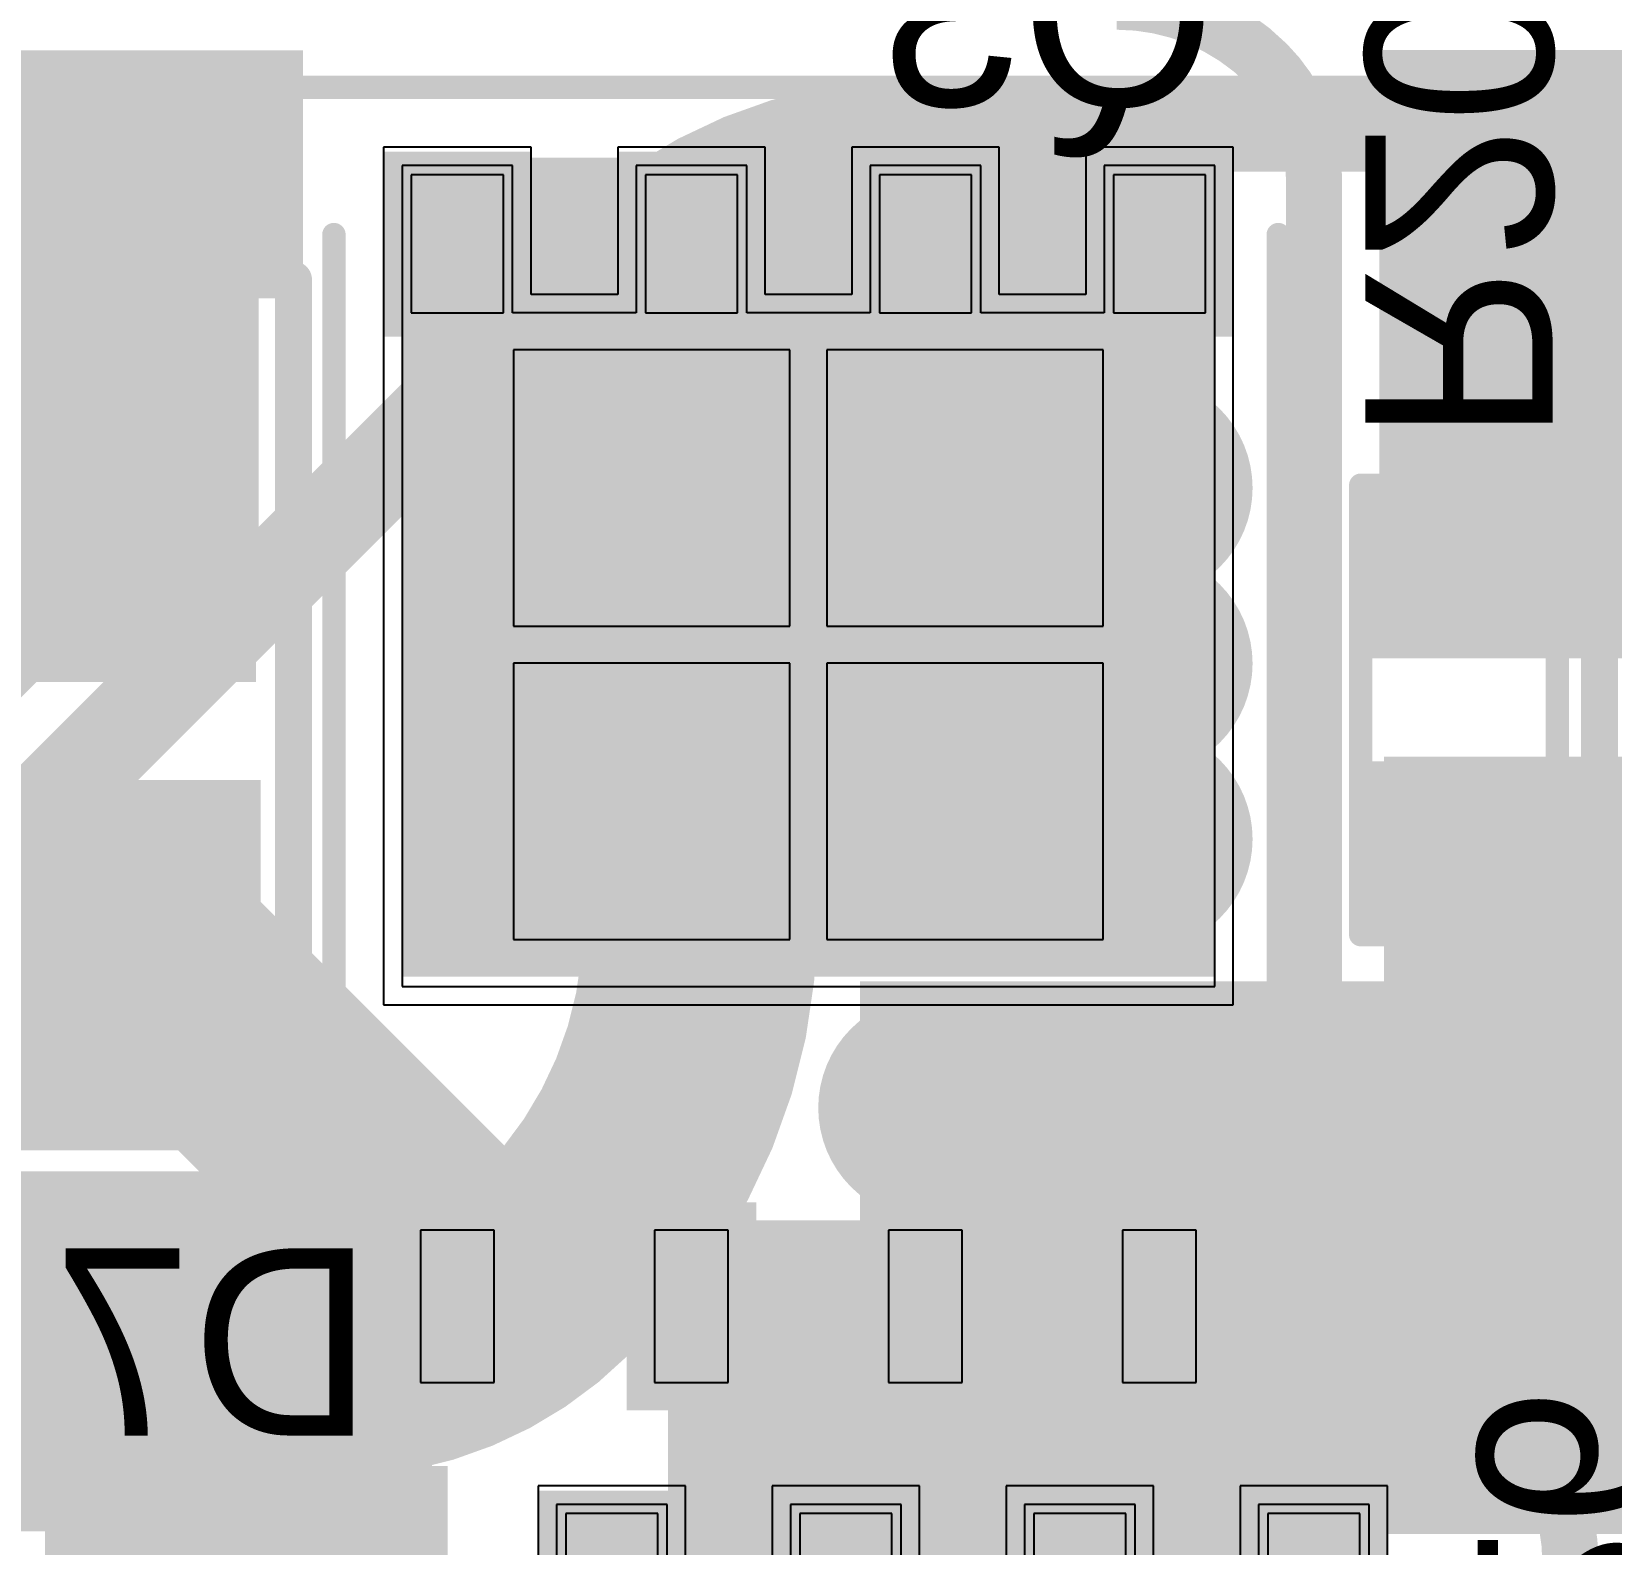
# Model space of a CAD drawing. Header units: millimetres. Extents: x 2.49 to 5.32, y 1.64 to 4.48.
# Drawn here: x 4.255 to 4.5926, y 3.4037 to 3.7269 of the extents above; entities that cross this region are included whole.
import ezdxf

# ---------------------------------------------------------------- set-up
doc = ezdxf.new("R2010")
doc.units = ezdxf.units.MM
doc.header["$MEASUREMENT"] = 0
for name, color, linetype in [('BottomLayer', 5, 'Continuous'), ('BottomOverlay', 54, 'Continuous'), ('BottomPaste', 16, 'Continuous'), ('BottomSolder', 6, 'Continuous'), ('InternalPlane1', 76, 'Continuous'), ('InternalPlane2', 16, 'Continuous'), ('Mechanical2', 216, 'Continuous'), ('MultiLayer', 9, 'Continuous'), ('TopLayer', 1, 'Continuous'), ('TopOverlay', 2, 'Continuous'), ('TopPaste', 8, 'Continuous'), ('TopSolder', 216, 'Continuous'), ('ViaHoleLayer', 16, 'Continuous')]:
    doc.layers.add(name, color=color, linetype=linetype)

# ---------------------------------------------------------------- blocks, each defined once
blk = doc.blocks.new('VT1H471MI135000CE0_15')
at = {"layer": 'TopLayer'}
for points in [[(-0.29311, -0.03445), (-0.08445, -0.03445), (-0.29311, 0.03445), (-0.08445, 0.03445)], [(0.08445, -0.03445), (0.29311, -0.03445), (0.08445, 0.03445), (0.29311, 0.03445)]]:
    blk.add_solid(points, dxfattribs=at)
at = {"layer": 'TopOverlay', "const_width": 0.005}
for points in [[(-0.26983, 0.13617), (-0.136, 0.27)], [(-0.136, 0.27), (0.26878, 0.27)]]:
    blk.add_lwpolyline(points, dxfattribs=at)
at = {"layer": 'TopOverlay', "const_width": 0.0025}
blk.add_lwpolyline([(-0.13725, 0.27, 1), (-0.13475, 0.27, 1)], format="xyb", close=True, dxfattribs=at)
blk.add_lwpolyline([(-0.13725, 0.27, 1), (-0.13475, 0.27, 1)], format="xyb", close=True, dxfattribs=at)
at = {"layer": 'TopPaste'}
for points in [[(-0.29311, -0.03445), (-0.08445, -0.03445), (-0.29311, 0.03445), (-0.08445, 0.03445)], [(0.08445, -0.03445), (0.29311, -0.03445), (0.08445, 0.03445), (0.29311, 0.03445)]]:
    blk.add_solid(points, dxfattribs=at)
at = {"layer": 'TopSolder'}
for points in [[(-0.29711, -0.03845), (-0.08045, -0.03845), (-0.29711, 0.03845), (-0.08045, 0.03845)], [(0.08045, -0.03845), (0.29711, -0.03845), (0.08045, 0.03845), (0.29711, 0.03845)]]:
    blk.add_solid(points, dxfattribs=at)
blk = doc.blocks.new('R__0603_B_48')
at = {"layer": 'BottomLayer'}
for points in [[(-0.015, -0.0175), (-0.015, 0.0175), (-0.045, -0.0175), (-0.045, 0.0175)], [(0.045, -0.0175), (0.045, 0.0175), (0.015, -0.0175), (0.015, 0.0175)]]:
    blk.add_solid(points, dxfattribs=at)
at = {"layer": 'BottomOverlay', "const_width": 0.005}
for points in [[(-0.048, 0.021), (-0.048, -0.021)], [(-0.048, 0.021), (0.048, 0.021)], [(0.048, 0.021), (0.048, -0.021)], [(-0.048, -0.021), (0.048, -0.021)]]:
    blk.add_lwpolyline(points, dxfattribs=at)
at = {"layer": 'BottomOverlay', "const_width": 0.0025}
for points in [[(-0.04925, 0.021, 1), (-0.04675, 0.021, 1)], [(-0.04925, 0.021, 1), (-0.04675, 0.021, 1)], [(0.04675, 0.021, 1), (0.04925, 0.021, 1)], [(0.04675, 0.021, 1), (0.04925, 0.021, 1)], [(-0.04925, -0.021, 1), (-0.04675, -0.021, 1)], [(-0.04925, -0.021, 1), (-0.04675, -0.021, 1)], [(0.04675, -0.021, 1), (0.04925, -0.021, 1)], [(0.04675, -0.021, 1), (0.04925, -0.021, 1)]]:
    blk.add_lwpolyline(points, format="xyb", close=True, dxfattribs=at)
at = {"layer": 'BottomPaste'}
for points in [[(-0.015, -0.0175), (-0.015, 0.0175), (-0.045, -0.0175), (-0.045, 0.0175)], [(0.045, -0.0175), (0.045, 0.0175), (0.015, -0.0175), (0.015, 0.0175)]]:
    blk.add_solid(points, dxfattribs=at)
at = {"layer": 'BottomSolder'}
for points in [[(-0.011, -0.0215), (-0.011, 0.0215), (-0.049, -0.0215), (-0.049, 0.0215)], [(0.049, -0.0215), (0.049, 0.0215), (0.011, -0.0215), (0.011, 0.0215)]]:
    blk.add_solid(points, dxfattribs=at)
blk = doc.blocks.new('8_P____TDFN_B_69')
at = {"layer": 'BottomLayer'}
for p, q in [((0.1873, 0.08681), (0.01191, 0.08681)), ((0.01191, 0.08681), (0.01191, -0.08681)), ((0.1873, 0.06319), (0.1873, 0.08681)), ((0.15581, 0.03681), (0.15581, 0.06319)), ((0.15581, 0.06319), (0.1873, 0.06319)), ((0.1873, 0.03681), (0.15581, 0.03681)), ((0.1873, 0.01319), (0.1873, 0.03681)), ((0.15581, -0.01319), (0.15581, 0.01319)), ((0.15581, 0.01319), (0.1873, 0.01319)), ((0.1873, -0.01319), (0.15581, -0.01319)), ((0.1873, -0.03681), (0.1873, -0.01319)), ((0.15581, -0.06319), (0.15581, -0.03681)), ((0.15581, -0.03681), (0.1873, -0.03681)), ((0.1873, -0.06319), (0.15581, -0.06319)), ((0.1873, -0.08681), (0.1873, -0.06319)), ((0.01191, -0.08681), (0.1873, -0.08681))]:
    blk.add_line(p, q, dxfattribs=at)
for points in [[(-0.07461, 0.06516), (-0.03819, 0.06516), (-0.07461, 0.08484), (-0.03819, 0.08484)], [(0.15474, 0.06319), (0.18624, 0.06319), (0.15474, 0.08681), (0.18624, 0.08681)], [(-0.07461, 0.01516), (-0.03819, 0.01516), (-0.07461, 0.03484), (-0.03819, 0.03484)], [(0.15474, 0.01319), (0.18624, 0.01319), (0.15474, 0.03681), (0.18624, 0.03681)], [(0.15474, -0.03681), (0.18624, -0.03681), (0.15474, -0.01319), (0.18624, -0.01319)], [(-0.07461, -0.03484), (-0.03819, -0.03484), (-0.07461, -0.01516), (-0.03819, -0.01516)], [(0.15474, -0.08681), (0.18624, -0.08681), (0.15474, -0.06319), (0.18624, -0.06319)], [(-0.07461, -0.08484), (-0.03819, -0.08484), (-0.07461, -0.06516), (-0.03819, -0.06516)]]:
    blk.add_solid(points, dxfattribs=at)
at = {"layer": 'BottomOverlay', "const_width": 0.005}
for points in [[(-0.05974, 0.10138), (0.17254, 0.10138)], [(-0.05974, -0.10038), (0.17254, -0.10038)]]:
    blk.add_lwpolyline(points, dxfattribs=at)
at = {"layer": 'BottomOverlay'}
for points, const_width in [([(-0.06099, 0.10138, 1), (-0.05849, 0.10138, 1)], 0.0025), ([(0.17129, 0.10138, 1), (0.17379, 0.10138, 1)], 0.0025), ([(-0.07206, -0.094, 1), (-0.07994, -0.094, 1)], 0.00787), ([(-0.08191, -0.094, 1), (-0.07797, -0.094, 1)], 0.00394), ([(-0.07403, -0.094, 1), (-0.07009, -0.094, 1)], 0.00394), ([(-0.06099, -0.10038, 1), (-0.05849, -0.10038, 1)], 0.0025), ([(0.17129, -0.10038, 1), (0.17379, -0.10038, 1)], 0.0025)]:
    blk.add_lwpolyline(points, format="xyb", close=True, dxfattribs=dict(at, const_width=const_width))
at = {"layer": 'BottomPaste'}
for p, q in [((0.18533, 0.08484), (0.15581, 0.08484)), ((0.15581, 0.08484), (0.15581, 0.06516)), ((0.18533, 0.06516), (0.18533, 0.08484)), ((-0.04016, 0.08287), (-0.07264, 0.08287)), ((-0.07264, 0.08287), (-0.07264, 0.06713)), ((-0.04016, 0.06713), (-0.04016, 0.08287)), ((-0.07264, 0.06713), (-0.04016, 0.06713)), ((0.15581, 0.06516), (0.18533, 0.06516)), ((0.081, 0.06299), (0.02195, 0.06299)), ((0.02195, 0.06299), (0.02195, 0.00394)), ((0.081, 0.00394), (0.081, 0.06299)), ((0.14793, 0.06299), (0.08888, 0.06299)), ((0.08888, 0.06299), (0.08888, 0.00394)), ((0.14793, 0.00394), (0.14793, 0.06299)), ((0.18533, 0.03484), (0.15581, 0.03484)), ((0.15581, 0.03484), (0.15581, 0.01516)), ((0.18533, 0.01516), (0.18533, 0.03484)), ((-0.04016, 0.03287), (-0.07264, 0.03287)), ((-0.07264, 0.03287), (-0.07264, 0.01713)), ((-0.04016, 0.01713), (-0.04016, 0.03287)), ((-0.07264, 0.01713), (-0.04016, 0.01713)), ((0.15581, 0.01516), (0.18533, 0.01516)), ((0.02195, 0.00394), (0.081, 0.00394)), ((0.08888, 0.00394), (0.14793, 0.00394)), ((0.081, -0.00394), (0.02195, -0.00394)), ((0.02195, -0.00394), (0.02195, -0.06299)), ((0.081, -0.06299), (0.081, -0.00394)), ((0.14793, -0.00394), (0.08888, -0.00394)), ((0.08888, -0.00394), (0.08888, -0.06299)), ((0.14793, -0.06299), (0.14793, -0.00394)), ((0.18533, -0.01516), (0.15581, -0.01516)), ((0.15581, -0.01516), (0.15581, -0.03484)), ((0.18533, -0.03484), (0.18533, -0.01516)), ((-0.04016, -0.01713), (-0.07264, -0.01713)), ((-0.07264, -0.01713), (-0.07264, -0.03287)), ((-0.04016, -0.03287), (-0.04016, -0.01713)), ((-0.07264, -0.03287), (-0.04016, -0.03287)), ((0.15581, -0.03484), (0.18533, -0.03484)), ((0.02195, -0.06299), (0.081, -0.06299)), ((0.08888, -0.06299), (0.14793, -0.06299)), ((-0.04016, -0.06713), (-0.07264, -0.06713)), ((-0.07264, -0.06713), (-0.07264, -0.08287)), ((-0.04016, -0.08287), (-0.04016, -0.06713)), ((0.18533, -0.06516), (0.15581, -0.06516)), ((0.15581, -0.06516), (0.15581, -0.08484)), ((0.18533, -0.08484), (0.18533, -0.06516)), ((-0.07264, -0.08287), (-0.04016, -0.08287)), ((0.15581, -0.08484), (0.18533, -0.08484))]:
    blk.add_line(p, q, dxfattribs=at)
at = {"layer": 'BottomSolder'}
for p, q in [((0.19124, 0.09075), (0.00797, 0.09075)), ((0.00797, 0.09075), (0.00797, -0.09075)), ((0.19124, 0.05925), (0.19124, 0.09075)), ((0.15974, 0.04075), (0.15974, 0.05925)), ((0.15974, 0.05925), (0.19124, 0.05925)), ((0.19124, 0.04075), (0.15974, 0.04075)), ((0.19124, 0.00925), (0.19124, 0.04075)), ((0.15974, -0.00925), (0.15974, 0.00925)), ((0.15974, 0.00925), (0.19124, 0.00925)), ((0.19124, -0.00925), (0.15974, -0.00925)), ((0.19124, -0.04075), (0.19124, -0.00925)), ((0.15974, -0.05925), (0.15974, -0.04075)), ((0.15974, -0.04075), (0.19124, -0.04075)), ((0.19124, -0.05925), (0.15974, -0.05925)), ((0.19124, -0.09075), (0.19124, -0.05925)), ((0.00797, -0.09075), (0.19124, -0.09075))]:
    blk.add_line(p, q, dxfattribs=at)
for points in [[(-0.07861, 0.06116), (-0.03419, 0.06116), (-0.07861, 0.08884), (-0.03419, 0.08884)], [(0.15074, 0.05919), (0.19024, 0.05919), (0.15074, 0.09081), (0.19024, 0.09081)], [(0.15074, 0.00919), (0.19024, 0.00919), (0.15074, 0.04081), (0.19024, 0.04081)], [(-0.07861, 0.01116), (-0.03419, 0.01116), (-0.07861, 0.03884), (-0.03419, 0.03884)], [(0.15074, -0.04081), (0.19024, -0.04081), (0.15074, -0.00919), (0.19024, -0.00919)], [(-0.07861, -0.03884), (-0.03419, -0.03884), (-0.07861, -0.01116), (-0.03419, -0.01116)], [(0.15074, -0.09081), (0.19024, -0.09081), (0.15074, -0.05919), (0.19024, -0.05919)], [(-0.07861, -0.08884), (-0.03419, -0.08884), (-0.07861, -0.06116), (-0.03419, -0.06116)]]:
    blk.add_solid(points, dxfattribs=at)
blk = doc.blocks.new('8_P____TDFN_B_71')
at = {"layer": 'BottomLayer'}
for p, q in [((0.1873, 0.08681), (0.01191, 0.08681)), ((0.01191, 0.08681), (0.01191, -0.08681)), ((0.1873, 0.06319), (0.1873, 0.08681)), ((0.15581, 0.03681), (0.15581, 0.06319)), ((0.15581, 0.06319), (0.1873, 0.06319)), ((0.1873, 0.03681), (0.15581, 0.03681)), ((0.1873, 0.01319), (0.1873, 0.03681)), ((0.15581, -0.01319), (0.15581, 0.01319)), ((0.15581, 0.01319), (0.1873, 0.01319)), ((0.1873, -0.01319), (0.15581, -0.01319)), ((0.1873, -0.03681), (0.1873, -0.01319)), ((0.15581, -0.06319), (0.15581, -0.03681)), ((0.15581, -0.03681), (0.1873, -0.03681)), ((0.1873, -0.06319), (0.15581, -0.06319)), ((0.1873, -0.08681), (0.1873, -0.06319)), ((0.01191, -0.08681), (0.1873, -0.08681))]:
    blk.add_line(p, q, dxfattribs=at)
for points in [[(-0.07461, 0.06516), (-0.03819, 0.06516), (-0.07461, 0.08484), (-0.03819, 0.08484)], [(0.15474, 0.06319), (0.18624, 0.06319), (0.15474, 0.08681), (0.18624, 0.08681)], [(-0.07461, 0.01516), (-0.03819, 0.01516), (-0.07461, 0.03484), (-0.03819, 0.03484)], [(0.15474, 0.01319), (0.18624, 0.01319), (0.15474, 0.03681), (0.18624, 0.03681)], [(0.15474, -0.03681), (0.18624, -0.03681), (0.15474, -0.01319), (0.18624, -0.01319)], [(-0.07461, -0.03484), (-0.03819, -0.03484), (-0.07461, -0.01516), (-0.03819, -0.01516)], [(0.15474, -0.08681), (0.18624, -0.08681), (0.15474, -0.06319), (0.18624, -0.06319)], [(-0.07461, -0.08484), (-0.03819, -0.08484), (-0.07461, -0.06516), (-0.03819, -0.06516)]]:
    blk.add_solid(points, dxfattribs=at)
at = {"layer": 'BottomOverlay', "const_width": 0.005}
for points in [[(-0.05974, 0.10138), (0.17254, 0.10138)], [(-0.05974, -0.10038), (0.17254, -0.10038)]]:
    blk.add_lwpolyline(points, dxfattribs=at)
at = {"layer": 'BottomOverlay'}
for points, const_width in [([(-0.06099, 0.10138, 1), (-0.05849, 0.10138, 1)], 0.0025), ([(0.17129, 0.10138, 1), (0.17379, 0.10138, 1)], 0.0025), ([(-0.07206, -0.094, 1), (-0.07994, -0.094, 1)], 0.00787), ([(-0.08191, -0.094, 1), (-0.07797, -0.094, 1)], 0.00394), ([(-0.07403, -0.094, 1), (-0.07009, -0.094, 1)], 0.00394), ([(-0.06099, -0.10038, 1), (-0.05849, -0.10038, 1)], 0.0025), ([(0.17129, -0.10038, 1), (0.17379, -0.10038, 1)], 0.0025)]:
    blk.add_lwpolyline(points, format="xyb", close=True, dxfattribs=dict(at, const_width=const_width))
at = {"layer": 'BottomPaste'}
for p, q in [((0.18533, 0.08484), (0.15581, 0.08484)), ((0.15581, 0.08484), (0.15581, 0.06516)), ((0.18533, 0.06516), (0.18533, 0.08484)), ((-0.04016, 0.08287), (-0.07264, 0.08287)), ((-0.07264, 0.08287), (-0.07264, 0.06713)), ((-0.04016, 0.06713), (-0.04016, 0.08287)), ((-0.07264, 0.06713), (-0.04016, 0.06713)), ((0.15581, 0.06516), (0.18533, 0.06516)), ((0.081, 0.06299), (0.02195, 0.06299)), ((0.02195, 0.06299), (0.02195, 0.00394)), ((0.081, 0.00394), (0.081, 0.06299)), ((0.14793, 0.06299), (0.08888, 0.06299)), ((0.08888, 0.06299), (0.08888, 0.00394)), ((0.14793, 0.00394), (0.14793, 0.06299)), ((0.18533, 0.03484), (0.15581, 0.03484)), ((0.15581, 0.03484), (0.15581, 0.01516)), ((0.18533, 0.01516), (0.18533, 0.03484)), ((-0.04016, 0.03287), (-0.07264, 0.03287)), ((-0.07264, 0.03287), (-0.07264, 0.01713)), ((-0.04016, 0.01713), (-0.04016, 0.03287)), ((-0.07264, 0.01713), (-0.04016, 0.01713)), ((0.15581, 0.01516), (0.18533, 0.01516)), ((0.02195, 0.00394), (0.081, 0.00394)), ((0.08888, 0.00394), (0.14793, 0.00394)), ((0.081, -0.00394), (0.02195, -0.00394)), ((0.02195, -0.00394), (0.02195, -0.06299)), ((0.081, -0.06299), (0.081, -0.00394)), ((0.14793, -0.00394), (0.08888, -0.00394)), ((0.08888, -0.00394), (0.08888, -0.06299)), ((0.14793, -0.06299), (0.14793, -0.00394)), ((0.18533, -0.01516), (0.15581, -0.01516)), ((0.15581, -0.01516), (0.15581, -0.03484)), ((0.18533, -0.03484), (0.18533, -0.01516)), ((-0.04016, -0.01713), (-0.07264, -0.01713)), ((-0.07264, -0.01713), (-0.07264, -0.03287)), ((-0.04016, -0.03287), (-0.04016, -0.01713)), ((-0.07264, -0.03287), (-0.04016, -0.03287)), ((0.15581, -0.03484), (0.18533, -0.03484)), ((0.02195, -0.06299), (0.081, -0.06299)), ((0.08888, -0.06299), (0.14793, -0.06299)), ((-0.04016, -0.06713), (-0.07264, -0.06713)), ((-0.07264, -0.06713), (-0.07264, -0.08287)), ((-0.04016, -0.08287), (-0.04016, -0.06713)), ((0.18533, -0.06516), (0.15581, -0.06516)), ((0.15581, -0.06516), (0.15581, -0.08484)), ((0.18533, -0.08484), (0.18533, -0.06516)), ((-0.07264, -0.08287), (-0.04016, -0.08287)), ((0.15581, -0.08484), (0.18533, -0.08484))]:
    blk.add_line(p, q, dxfattribs=at)
at = {"layer": 'BottomSolder'}
for p, q in [((0.19124, 0.09075), (0.00797, 0.09075)), ((0.00797, 0.09075), (0.00797, -0.09075)), ((0.19124, 0.05925), (0.19124, 0.09075)), ((0.15974, 0.04075), (0.15974, 0.05925)), ((0.15974, 0.05925), (0.19124, 0.05925)), ((0.19124, 0.04075), (0.15974, 0.04075)), ((0.19124, 0.00925), (0.19124, 0.04075)), ((0.15974, -0.00925), (0.15974, 0.00925)), ((0.15974, 0.00925), (0.19124, 0.00925)), ((0.19124, -0.00925), (0.15974, -0.00925)), ((0.19124, -0.04075), (0.19124, -0.00925)), ((0.15974, -0.05925), (0.15974, -0.04075)), ((0.15974, -0.04075), (0.19124, -0.04075)), ((0.19124, -0.05925), (0.15974, -0.05925)), ((0.19124, -0.09075), (0.19124, -0.05925)), ((0.00797, -0.09075), (0.19124, -0.09075))]:
    blk.add_line(p, q, dxfattribs=at)
for points in [[(-0.07861, 0.06116), (-0.03419, 0.06116), (-0.07861, 0.08884), (-0.03419, 0.08884)], [(0.15074, 0.05919), (0.19024, 0.05919), (0.15074, 0.09081), (0.19024, 0.09081)], [(0.15074, 0.00919), (0.19024, 0.00919), (0.15074, 0.04081), (0.19024, 0.04081)], [(-0.07861, 0.01116), (-0.03419, 0.01116), (-0.07861, 0.03884), (-0.03419, 0.03884)], [(0.15074, -0.04081), (0.19024, -0.04081), (0.15074, -0.00919), (0.19024, -0.00919)], [(-0.07861, -0.03884), (-0.03419, -0.03884), (-0.07861, -0.01116), (-0.03419, -0.01116)], [(0.15074, -0.09081), (0.19024, -0.09081), (0.15074, -0.05919), (0.19024, -0.05919)], [(-0.07861, -0.08884), (-0.03419, -0.08884), (-0.07861, -0.06116), (-0.03419, -0.06116)]]:
    blk.add_solid(points, dxfattribs=at)
blk = doc.blocks.new('SOD_123W_B_80')
at = {"layer": 'BottomLayer'}
for points in [[(-0.08465, -0.02953), (-0.02559, -0.02953), (-0.08465, 0.02953), (-0.02559, 0.02953)], [(0.02559, -0.02953), (0.08465, -0.02953), (0.02559, 0.02953), (0.08465, 0.02953)]]:
    blk.add_solid(points, dxfattribs=at)
at = {"layer": 'BottomOverlay', "const_width": 0.00787}
for points in [[(-0.09112, 0.04), (-0.09112, -0.041)], [(-0.09112, 0.04), (0.09088, 0.04)], [(0.09088, 0.04), (0.09088, -0.041)], [(-0.09112, -0.041), (0.09088, -0.041)]]:
    blk.add_lwpolyline(points, dxfattribs=at)
at = {"layer": 'BottomOverlay', "const_width": 0.00394}
for points in [[(-0.09309, 0.04, 1), (-0.08915, 0.04, 1)], [(-0.09309, 0.04, 1), (-0.08915, 0.04, 1)], [(0.08891, 0.04, 1), (0.09285, 0.04, 1)], [(0.08891, 0.04, 1), (0.09285, 0.04, 1)], [(-0.09309, -0.041, 1), (-0.08915, -0.041, 1)], [(-0.09309, -0.041, 1), (-0.08915, -0.041, 1)], [(0.08891, -0.041, 1), (0.09285, -0.041, 1)], [(0.08891, -0.041, 1), (0.09285, -0.041, 1)]]:
    blk.add_lwpolyline(points, format="xyb", close=True, dxfattribs=at)
at = {"layer": 'BottomOverlay'}
blk.add_solid([(0.09088, -0.043), (0.13988, -0.043), (0.09088, 0.043), (0.13988, 0.043)], dxfattribs=at)
at = {"layer": 'BottomPaste'}
for points in [[(-0.08465, -0.02953), (-0.02559, -0.02953), (-0.08465, 0.02953), (-0.02559, 0.02953)], [(0.02559, -0.02953), (0.08465, -0.02953), (0.02559, 0.02953), (0.08465, 0.02953)]]:
    blk.add_solid(points, dxfattribs=at)
at = {"layer": 'BottomSolder'}
for points in [[(-0.08865, -0.03353), (-0.02159, -0.03353), (-0.08865, 0.03353), (-0.02159, 0.03353)], [(0.02159, -0.03353), (0.08865, -0.03353), (0.02159, 0.03353), (0.08865, 0.03353)]]:
    blk.add_solid(points, dxfattribs=at)
blk = doc.blocks.new('SOD_123W_B_83')
at = {"layer": 'BottomLayer'}
for points in [[(-0.08465, -0.02953), (-0.02559, -0.02953), (-0.08465, 0.02953), (-0.02559, 0.02953)], [(0.02559, -0.02953), (0.08465, -0.02953), (0.02559, 0.02953), (0.08465, 0.02953)]]:
    blk.add_solid(points, dxfattribs=at)
at = {"layer": 'BottomOverlay', "const_width": 0.00787}
for points in [[(-0.09112, 0.04), (-0.09112, -0.041)], [(-0.09112, 0.04), (0.09088, 0.04)], [(0.09088, 0.04), (0.09088, -0.041)], [(-0.09112, -0.041), (0.09088, -0.041)]]:
    blk.add_lwpolyline(points, dxfattribs=at)
at = {"layer": 'BottomOverlay', "const_width": 0.00394}
for points in [[(-0.09309, 0.04, 1), (-0.08915, 0.04, 1)], [(-0.09309, 0.04, 1), (-0.08915, 0.04, 1)], [(0.08891, 0.04, 1), (0.09285, 0.04, 1)], [(0.08891, 0.04, 1), (0.09285, 0.04, 1)], [(-0.09309, -0.041, 1), (-0.08915, -0.041, 1)], [(-0.09309, -0.041, 1), (-0.08915, -0.041, 1)], [(0.08891, -0.041, 1), (0.09285, -0.041, 1)], [(0.08891, -0.041, 1), (0.09285, -0.041, 1)]]:
    blk.add_lwpolyline(points, format="xyb", close=True, dxfattribs=at)
at = {"layer": 'BottomOverlay'}
blk.add_solid([(0.09088, -0.04292), (0.13988, -0.04292), (0.09088, 0.04308), (0.13988, 0.04308)], dxfattribs=at)
at = {"layer": 'BottomPaste'}
for points in [[(-0.08465, -0.02953), (-0.02559, -0.02953), (-0.08465, 0.02953), (-0.02559, 0.02953)], [(0.02559, -0.02953), (0.08465, -0.02953), (0.02559, 0.02953), (0.08465, 0.02953)]]:
    blk.add_solid(points, dxfattribs=at)
at = {"layer": 'BottomSolder'}
for points in [[(-0.08865, -0.03353), (-0.02159, -0.03353), (-0.08865, 0.03353), (-0.02159, 0.03353)], [(0.02159, -0.03353), (0.08865, -0.03353), (0.02159, 0.03353), (0.08865, 0.03353)]]:
    blk.add_solid(points, dxfattribs=at)
blk = doc.blocks.new('SOD_123W_B_84')
at = {"layer": 'BottomLayer'}
for points in [[(-0.08465, -0.02953), (-0.02559, -0.02953), (-0.08465, 0.02953), (-0.02559, 0.02953)], [(0.02559, -0.02953), (0.08465, -0.02953), (0.02559, 0.02953), (0.08465, 0.02953)]]:
    blk.add_solid(points, dxfattribs=at)
at = {"layer": 'BottomOverlay', "const_width": 0.00787}
for points in [[(-0.09112, 0.04), (-0.09112, -0.041)], [(-0.09112, 0.04), (0.09088, 0.04)], [(0.09088, 0.04), (0.09088, -0.041)], [(-0.09112, -0.041), (0.09088, -0.041)]]:
    blk.add_lwpolyline(points, dxfattribs=at)
at = {"layer": 'BottomOverlay', "const_width": 0.00394}
for points in [[(-0.09309, 0.04, 1), (-0.08915, 0.04, 1)], [(-0.09309, 0.04, 1), (-0.08915, 0.04, 1)], [(0.08891, 0.04, 1), (0.09285, 0.04, 1)], [(0.08891, 0.04, 1), (0.09285, 0.04, 1)], [(-0.09309, -0.041, 1), (-0.08915, -0.041, 1)], [(-0.09309, -0.041, 1), (-0.08915, -0.041, 1)], [(0.08891, -0.041, 1), (0.09285, -0.041, 1)], [(0.08891, -0.041, 1), (0.09285, -0.041, 1)]]:
    blk.add_lwpolyline(points, format="xyb", close=True, dxfattribs=at)
at = {"layer": 'BottomOverlay'}
blk.add_solid([(0.09088, -0.043), (0.13988, -0.043), (0.09088, 0.043), (0.13988, 0.043)], dxfattribs=at)
at = {"layer": 'BottomPaste'}
for points in [[(-0.08465, -0.02953), (-0.02559, -0.02953), (-0.08465, 0.02953), (-0.02559, 0.02953)], [(0.02559, -0.02953), (0.08465, -0.02953), (0.02559, 0.02953), (0.08465, 0.02953)]]:
    blk.add_solid(points, dxfattribs=at)
at = {"layer": 'BottomSolder'}
for points in [[(-0.08865, -0.03353), (-0.02159, -0.03353), (-0.08865, 0.03353), (-0.02159, 0.03353)], [(0.02159, -0.03353), (0.08865, -0.03353), (0.02159, 0.03353), (0.08865, 0.03353)]]:
    blk.add_solid(points, dxfattribs=at)

msp = doc.modelspace()

# ---------------------------------------------------------------- linework, layer by layer
at = {"layer": 'BottomLayer', "const_width": 0.012}
for points in [[(4.48688, 3.7333, -0.198912), (4.519, 3.72)], [(4.519, 3.72, -0.198912), (4.529, 3.69586)], [(4.54031, 3.47669, -0.198912), (4.529, 3.504)], [(4.55748, 3.45952, -0.005107), (4.55877, 3.4582)], [(4.55877, 3.4582, -0.049153), (4.56976, 3.44424)], [(4.56976, 3.44424, -0.143094), (4.584, 3.39549)]]:
    msp.add_lwpolyline(points, format="xyb", dxfattribs=at)
at = {"layer": 'BottomLayer'}
for points, const_width in [([(4.516, 3.72, 1), (4.522, 3.72, 1)], 0.006), ([(4.516, 3.72, 1), (4.522, 3.72, 1)], 0.006), ([(4.27809, 3.68746, 1), (4.28991, 3.68746, 1)], 0.01181), ([(4.526, 3.69586, 1), (4.532, 3.69586, 1)], 0.006), ([(4.526, 3.69586, 1), (4.532, 3.69586, 1)], 0.006), ([(4.39071, 3.62941, 1), (4.40252, 3.62941, 1)], 0.01181), ([(4.4225, 3.62941, 1), (4.43431, 3.62941, 1)], 0.01181), ([(4.45429, 3.62941, 1), (4.46611, 3.62941, 1)], 0.01181), ([(4.48609, 3.62941, 1), (4.4979, 3.62941, 1)], 0.01181), ([(4.39071, 3.59191, 1), (4.40252, 3.59191, 1)], 0.01181), ([(4.4225, 3.59191, 1), (4.43431, 3.59191, 1)], 0.01181), ([(4.45429, 3.59191, 1), (4.46611, 3.59191, 1)], 0.01181), ([(4.48609, 3.59191, 1), (4.4979, 3.59191, 1)], 0.01181), ([(4.39071, 3.55441, 1), (4.40252, 3.55441, 1)], 0.01181), ([(4.4225, 3.55441, 1), (4.43431, 3.55441, 1)], 0.01181), ([(4.45429, 3.55441, 1), (4.46611, 3.55441, 1)], 0.01181), ([(4.48609, 3.55441, 1), (4.4979, 3.55441, 1)], 0.01181), ([(4.26922, 3.52788, 1), (4.29422, 3.52788, 1)], 0.025), ([(4.44109, 3.497, 1), (4.45291, 3.497, 1)], 0.01181), ([(4.46859, 3.497, 1), (4.48041, 3.497, 1)], 0.01181), ([(4.49609, 3.496, 1), (4.50791, 3.496, 1)], 0.01181), ([(4.526, 3.504, 1), (4.532, 3.504, 1)], 0.006), ([(4.526, 3.504, 1), (4.532, 3.504, 1)], 0.006), ([(4.53731, 3.47669, 1), (4.54331, 3.47669, 1)], 0.006), ([(4.53731, 3.47669, 1), (4.54331, 3.47669, 1)], 0.006), ([(4.3425, 3.4546, 1), (4.3675, 3.4546, 1)], 0.025), ([(4.55448, 3.45952, 1), (4.56048, 3.45952, 1)], 0.006), ([(4.55448, 3.45952, 1), (4.56048, 3.45952, 1)], 0.006), ([(4.55577, 3.4582, 1), (4.56177, 3.4582, 1)], 0.006), ([(4.55577, 3.4582, 1), (4.56177, 3.4582, 1)], 0.006), ([(4.56676, 3.44424, 1), (4.57276, 3.44424, 1)], 0.006), ([(4.56676, 3.44424, 1), (4.57276, 3.44424, 1)], 0.006)]:
    msp.add_lwpolyline(points, format="xyb", close=True, dxfattribs=dict(at, const_width=const_width))
for points, const_width in [([(4.529, 3.504), (4.529, 3.69586)], 0.012), ([(4.28172, 3.52788), (4.355, 3.4546)], 0.05), ([(4.54031, 3.47669), (4.55748, 3.45952)], 0.012)]:
    msp.add_lwpolyline(points, dxfattribs=dict(at, const_width=const_width))
for points in [[(4.543, 3.593), (4.6694, 3.593), (4.543, 3.723), (4.6694, 3.723)], [(4.183, 3.588), (4.303, 3.588), (4.183, 3.715), (4.303, 3.715)], [(4.33419, 3.525), (4.508, 3.525), (4.33419, 3.7), (4.508, 3.7)], [(4.544, 3.497), (4.667, 3.497), (4.544, 3.572), (4.667, 3.572)], [(4.185, 3.496), (4.304, 3.496), (4.185, 3.567), (4.304, 3.567)], [(4.391, 3.368), (4.519, 3.368), (4.391, 3.473), (4.519, 3.473)]]:
    msp.add_solid(points, dxfattribs=at)
at = {"layer": 'BottomSolder', "const_width": 0.01581}
for points in [[(4.27609, 3.68746, 1), (4.29191, 3.68746, 1)], [(4.38871, 3.62941, 1), (4.40452, 3.62941, 1)], [(4.4205, 3.62941, 1), (4.43631, 3.62941, 1)], [(4.45229, 3.62941, 1), (4.46811, 3.62941, 1)], [(4.48409, 3.62941, 1), (4.4999, 3.62941, 1)], [(4.38871, 3.59191, 1), (4.40452, 3.59191, 1)], [(4.4205, 3.59191, 1), (4.43631, 3.59191, 1)], [(4.45229, 3.59191, 1), (4.46811, 3.59191, 1)], [(4.48409, 3.59191, 1), (4.4999, 3.59191, 1)], [(4.38871, 3.55441, 1), (4.40452, 3.55441, 1)], [(4.4205, 3.55441, 1), (4.43631, 3.55441, 1)], [(4.45229, 3.55441, 1), (4.46811, 3.55441, 1)], [(4.48409, 3.55441, 1), (4.4999, 3.55441, 1)], [(4.43909, 3.497, 1), (4.45491, 3.497, 1)], [(4.46659, 3.497, 1), (4.48241, 3.497, 1)], [(4.49409, 3.496, 1), (4.50991, 3.496, 1)]]:
    msp.add_lwpolyline(points, format="xyb", close=True, dxfattribs=at)
at = {"layer": 'InternalPlane1', "const_width": 0.02391}
for points in [[(4.27205, 3.68746, 1), (4.29595, 3.68746, 1)], [(4.43505, 3.497, 1), (4.45895, 3.497, 1)], [(4.46255, 3.497, 1), (4.48645, 3.497, 1)], [(4.49005, 3.496, 1), (4.51395, 3.496, 1)]]:
    msp.add_lwpolyline(points, format="xyb", close=True, dxfattribs=at)
at = {"layer": 'InternalPlane2', "const_width": 0.02391}
for points in [[(4.27205, 3.68746, 1), (4.29595, 3.68746, 1)], [(4.38466, 3.62941, 1), (4.40857, 3.62941, 1)], [(4.41645, 3.62941, 1), (4.44036, 3.62941, 1)], [(4.44825, 3.62941, 1), (4.47215, 3.62941, 1)], [(4.48004, 3.62941, 1), (4.50394, 3.62941, 1)], [(4.38466, 3.59191, 1), (4.40857, 3.59191, 1)], [(4.41645, 3.59191, 1), (4.44036, 3.59191, 1)], [(4.44825, 3.59191, 1), (4.47215, 3.59191, 1)], [(4.48004, 3.59191, 1), (4.50394, 3.59191, 1)], [(4.38466, 3.55441, 1), (4.40857, 3.55441, 1)], [(4.41645, 3.55441, 1), (4.44036, 3.55441, 1)], [(4.44825, 3.55441, 1), (4.47215, 3.55441, 1)], [(4.48004, 3.55441, 1), (4.50394, 3.55441, 1)]]:
    msp.add_lwpolyline(points, format="xyb", close=True, dxfattribs=at)
at = {"layer": 'Mechanical2', "const_width": 0.015}
msp.add_lwpolyline([(5.30364, 3.062, 1), (2.50836, 3.062, 1)], format="xyb", close=True, dxfattribs=at)
at = {"layer": 'MultiLayer', "const_width": 0.01181}
for points in [[(4.27809, 3.68746, 1), (4.28991, 3.68746, 1)], [(4.39071, 3.62941, 1), (4.40252, 3.62941, 1)], [(4.4225, 3.62941, 1), (4.43431, 3.62941, 1)], [(4.45429, 3.62941, 1), (4.46611, 3.62941, 1)], [(4.48609, 3.62941, 1), (4.4979, 3.62941, 1)], [(4.39071, 3.59191, 1), (4.40252, 3.59191, 1)], [(4.4225, 3.59191, 1), (4.43431, 3.59191, 1)], [(4.45429, 3.59191, 1), (4.46611, 3.59191, 1)], [(4.48609, 3.59191, 1), (4.4979, 3.59191, 1)], [(4.39071, 3.55441, 1), (4.40252, 3.55441, 1)], [(4.4225, 3.55441, 1), (4.43431, 3.55441, 1)], [(4.45429, 3.55441, 1), (4.46611, 3.55441, 1)], [(4.48609, 3.55441, 1), (4.4979, 3.55441, 1)], [(4.44109, 3.497, 1), (4.45291, 3.497, 1)], [(4.46859, 3.497, 1), (4.48041, 3.497, 1)], [(4.49609, 3.496, 1), (4.50791, 3.496, 1)]]:
    msp.add_lwpolyline(points, format="xyb", close=True, dxfattribs=at)
at = {"layer": 'TopLayer'}
for points, const_width in [([(4.37431, 3.67771, -0.198912), (4.44502, 3.707)], 0.02), ([(4.284, 3.66677, -0.198912), (4.258, 3.604)], 0.02), ([(4.39782, 3.53624, -0.198912), (4.36853, 3.46553)], 0.05), ([(4.365, 3.462, -0.198912), (4.31913, 3.443)], 0.05)]:
    msp.add_lwpolyline(points, format="xyb", dxfattribs=dict(at, const_width=const_width))
for points, const_width in [([(4.44502, 3.707), (4.63, 3.707)], 0.02), ([(4.284, 3.66677), (4.284, 3.68746)], 0.02), ([(4.22889, 3.53229), (4.37431, 3.67771)], 0.02), ([(4.39782, 3.55441), (4.39782, 3.59191)], 0.05), ([(4.21929, 3.56529), (4.258, 3.604)], 0.02), ([(4.39782, 3.53624), (4.39782, 3.55441)], 0.05), ([(4.365, 3.462), (4.36853, 3.46553)], 0.05), ([(4.22722, 3.443), (4.31913, 3.443)], 0.05)]:
    msp.add_lwpolyline(points, dxfattribs=dict(at, const_width=const_width))
for points, const_width in [([(4.44002, 3.707, 1), (4.45002, 3.707, 1)], 0.01), ([(4.44002, 3.707, 1), (4.45002, 3.707, 1)], 0.01), ([(4.27809, 3.68746, 1), (4.28991, 3.68746, 1)], 0.01181), ([(4.279, 3.68746, 1), (4.289, 3.68746, 1)], 0.01), ([(4.36931, 3.67771, 1), (4.37931, 3.67771, 1)], 0.01), ([(4.36931, 3.67771, 1), (4.37931, 3.67771, 1)], 0.01), ([(4.279, 3.66677, 1), (4.289, 3.66677, 1)], 0.01), ([(4.279, 3.66677, 1), (4.289, 3.66677, 1)], 0.01), ([(4.39071, 3.62941, 1), (4.40252, 3.62941, 1)], 0.01181), ([(4.4225, 3.62941, 1), (4.43431, 3.62941, 1)], 0.01181), ([(4.45429, 3.62941, 1), (4.46611, 3.62941, 1)], 0.01181), ([(4.48609, 3.62941, 1), (4.4979, 3.62941, 1)], 0.01181), ([(4.38532, 3.59191, 1), (4.41032, 3.59191, 1)], 0.025), ([(4.253, 3.604, 1), (4.263, 3.604, 1)], 0.01), ([(4.253, 3.604, 1), (4.263, 3.604, 1)], 0.01), ([(4.39071, 3.59191, 1), (4.40252, 3.59191, 1)], 0.01181), ([(4.4225, 3.59191, 1), (4.43431, 3.59191, 1)], 0.01181), ([(4.45429, 3.59191, 1), (4.46611, 3.59191, 1)], 0.01181), ([(4.48609, 3.59191, 1), (4.4979, 3.59191, 1)], 0.01181), ([(4.38532, 3.55441, 1), (4.41032, 3.55441, 1)], 0.025), ([(4.38532, 3.55441, 1), (4.41032, 3.55441, 1)], 0.025), ([(4.39071, 3.55441, 1), (4.40252, 3.55441, 1)], 0.01181), ([(4.4225, 3.55441, 1), (4.43431, 3.55441, 1)], 0.01181), ([(4.45429, 3.55441, 1), (4.46611, 3.55441, 1)], 0.01181), ([(4.48609, 3.55441, 1), (4.4979, 3.55441, 1)], 0.01181), ([(4.38532, 3.53624, 1), (4.41032, 3.53624, 1)], 0.025), ([(4.38532, 3.53624, 1), (4.41032, 3.53624, 1)], 0.025), ([(4.44109, 3.497, 1), (4.45291, 3.497, 1)], 0.01181), ([(4.46859, 3.497, 1), (4.48041, 3.497, 1)], 0.01181), ([(4.49609, 3.496, 1), (4.50791, 3.496, 1)], 0.01181), ([(4.35603, 3.46553, 1), (4.38103, 3.46553, 1)], 0.025), ([(4.35603, 3.46553, 1), (4.38103, 3.46553, 1)], 0.025), ([(4.3525, 3.462, 1), (4.3775, 3.462, 1)], 0.025), ([(4.3525, 3.462, 1), (4.3775, 3.462, 1)], 0.025), ([(4.30663, 3.443, 1), (4.33163, 3.443, 1)], 0.025), ([(4.30663, 3.443, 1), (4.33163, 3.443, 1)], 0.025)]:
    msp.add_lwpolyline(points, format="xyb", close=True, dxfattribs=dict(at, const_width=const_width))
for points in [[(4.368, 3.537), (4.508, 3.537), (4.368, 3.6444), (4.508, 3.6444)], [(4.432, 3.406), (4.716, 3.406), (4.432, 3.524), (4.716, 3.524)], [(4.003, 3.41), (4.338, 3.41), (4.003, 3.48), (4.338, 3.48)]]:
    msp.add_solid(points, dxfattribs=at)
at = {"layer": 'TopSolder', "const_width": 0.01581}
for points in [[(4.27609, 3.68746, 1), (4.29191, 3.68746, 1)], [(4.38871, 3.62941, 1), (4.40452, 3.62941, 1)], [(4.4205, 3.62941, 1), (4.43631, 3.62941, 1)], [(4.45229, 3.62941, 1), (4.46811, 3.62941, 1)], [(4.48409, 3.62941, 1), (4.4999, 3.62941, 1)], [(4.38871, 3.59191, 1), (4.40452, 3.59191, 1)], [(4.4205, 3.59191, 1), (4.43631, 3.59191, 1)], [(4.45229, 3.59191, 1), (4.46811, 3.59191, 1)], [(4.48409, 3.59191, 1), (4.4999, 3.59191, 1)], [(4.38871, 3.55441, 1), (4.40452, 3.55441, 1)], [(4.4205, 3.55441, 1), (4.43631, 3.55441, 1)], [(4.45229, 3.55441, 1), (4.46811, 3.55441, 1)], [(4.48409, 3.55441, 1), (4.4999, 3.55441, 1)], [(4.43909, 3.497, 1), (4.45491, 3.497, 1)], [(4.46659, 3.497, 1), (4.48241, 3.497, 1)], [(4.49409, 3.496, 1), (4.50991, 3.496, 1)]]:
    msp.add_lwpolyline(points, format="xyb", close=True, dxfattribs=at)
at = {"layer": 'ViaHoleLayer', "const_width": 0.00591}
for points in [[(4.28105, 3.68746, 1), (4.28695, 3.68746, 1)], [(4.39366, 3.62941, 1), (4.39957, 3.62941, 1)], [(4.42545, 3.62941, 1), (4.43136, 3.62941, 1)], [(4.45725, 3.62941, 1), (4.46315, 3.62941, 1)], [(4.48904, 3.62941, 1), (4.49494, 3.62941, 1)], [(4.39366, 3.59191, 1), (4.39957, 3.59191, 1)], [(4.42545, 3.59191, 1), (4.43136, 3.59191, 1)], [(4.45725, 3.59191, 1), (4.46315, 3.59191, 1)], [(4.48904, 3.59191, 1), (4.49494, 3.59191, 1)], [(4.39366, 3.55441, 1), (4.39957, 3.55441, 1)], [(4.42545, 3.55441, 1), (4.43136, 3.55441, 1)], [(4.45725, 3.55441, 1), (4.46315, 3.55441, 1)], [(4.48904, 3.55441, 1), (4.49494, 3.55441, 1)], [(4.44405, 3.497, 1), (4.44995, 3.497, 1)], [(4.47155, 3.497, 1), (4.47745, 3.497, 1)], [(4.49905, 3.496, 1), (4.50495, 3.496, 1)]]:
    msp.add_lwpolyline(points, format="xyb", close=True, dxfattribs=at)

# ---------------------------------------------------------------- block references
for name, p, rotation in [('SOD_123W_B_84', (4.27, 3.583), 90), ('SOD_123W_B_80', (4.63, 3.583), 90), ('VT1H471MI135000CE0_15', (4.421, 3.445), 360), ('8_P____TDFN_B_71', (4.421, 3.511), 90), ('R__0603_B_48', (4.56, 3.582), 90), ('SOD_123W_B_83', (4.301, 3.28059), 90), ('8_P____TDFN_B_69', (4.454, 3.225), 90)]:
    msp.add_blockref(name, p, dxfattribs=dict(rotation=rotation))

# ---------------------------------------------------------------- texts
at = {"layer": 'BottomOverlay', "text_generation_flag": 2}
for s, p in [('Q3', (4.508, 3.711)), ('D7', (4.328, 3.427))]:
    msp.add_text(s, height=0.04, dxfattribs=at).set_placement(p)
for s, p in [('R20', (4.54, 3.639)), ('R26', (4.564, 3.339))]:
    msp.add_text(s, height=0.04, rotation=270, dxfattribs=at).set_placement(p)

doc.saveas('drawing.dxf')
